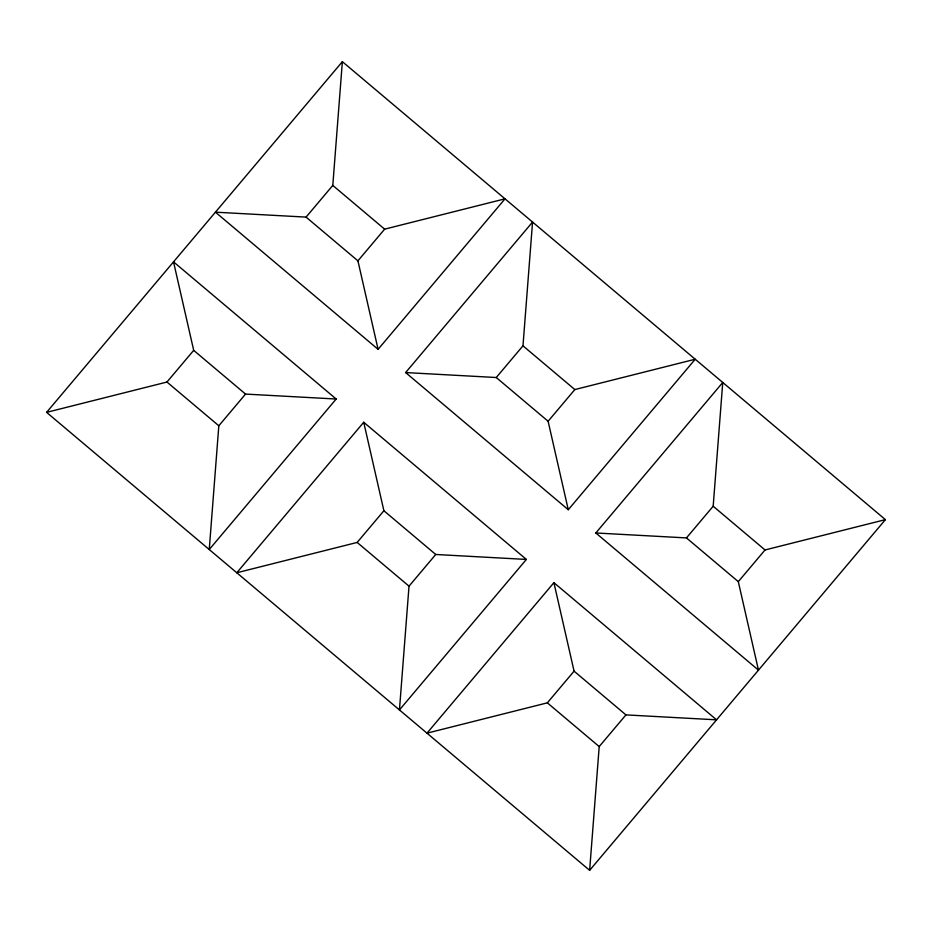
<?xml version="1.0" encoding="UTF-8"?>
<svg xmlns="http://www.w3.org/2000/svg" width="932" height="932" viewBox="0 0 932 932"><rect width="100%" height="100%" fill="white"/><g stroke="black" fill="none" stroke-linecap="round" stroke-linejoin="round"><path stroke-width="1.4" d="M245.547 394.085L218.822 425.773L209.246 549.53L336.172 399.024L173.527 261.857L193.693 350.35L245.547 394.085L336.172 399.024M378.089 349.337L357.923 260.844L384.648 229.155L505.016 198.831L378.089 349.337L215.443 212.17L306.069 217.109L332.794 185.421L342.37 61.663L885.4 519.637L589.63 870.337L46.6 412.363L342.37 61.663M526.37 559.433L435.745 554.482L409.02 586.17L399.444 709.939L526.37 559.433L363.725 422.266L236.798 572.761L357.166 542.436L383.891 510.748L363.725 422.266M405.63 372.567L496.255 377.518L522.98 345.83L532.556 222.061L405.63 372.567L568.275 509.734L695.202 359.239L574.834 389.564L548.109 421.252L568.275 509.734M589.63 870.337L599.206 746.579L625.931 714.891L716.557 719.83L553.911 582.663L426.984 733.169L547.352 702.844L574.077 671.157L553.911 582.663M686.453 537.915L713.178 506.227L722.754 382.47L595.828 532.976L758.473 670.143L738.307 581.65L686.453 537.915L595.828 532.976M46.6 412.363L166.968 382.038L193.693 350.35M738.307 581.65L765.032 549.962L885.4 519.637M332.794 185.421L384.648 229.155M522.98 345.83L574.834 389.564M713.178 506.227L765.032 549.962M306.069 217.109L357.923 260.844M496.255 377.518L548.109 421.252M383.891 510.748L435.745 554.482M574.077 671.157L625.931 714.891M166.968 382.038L218.822 425.773M357.166 542.436L409.02 586.17M547.352 702.844L599.206 746.579"/></g></svg>
